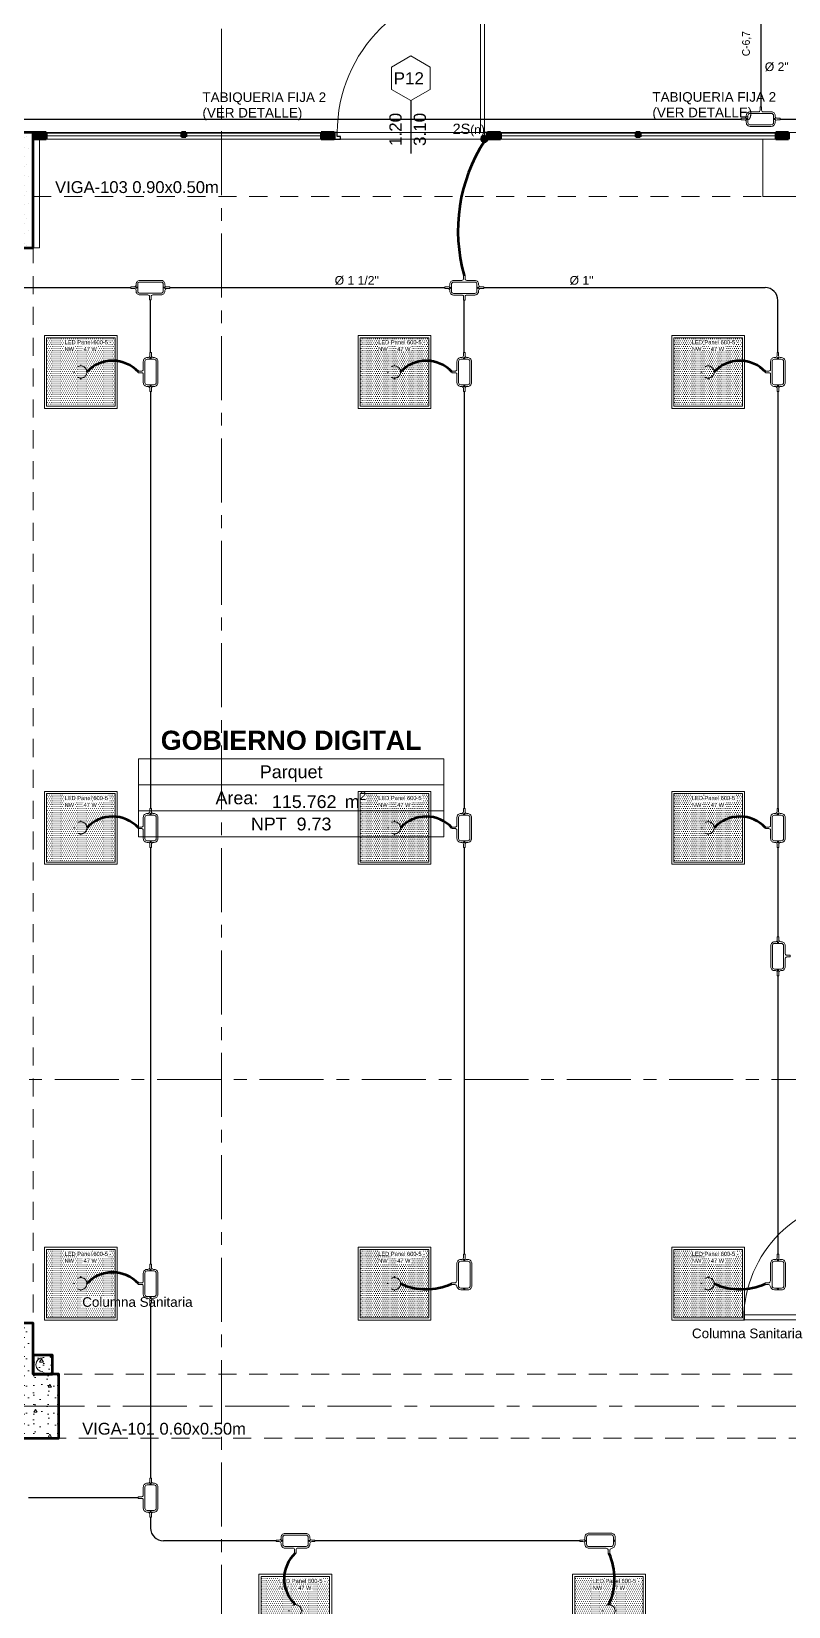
# Model space of a CAD drawing. Header units: inches. Extents: x -38 to 5698, y -33 to 92.
# Drawn here: x 222.56 to 228.47, y 5.89 to 18.19 of the extents above; entities that cross this region are included whole.
import ezdxf
from ezdxf.lldxf.tags import DXFTag

# ---------------------------------------------------------------- set-up
doc = ezdxf.new("R2010")
doc.units = ezdxf.units.IN
doc.header["$MEASUREMENT"] = 0
doc.set_wipeout_variables(frame=1)
for name, pattern in [('CONTINUA', [0]), ('DASHED', [0.75, 0.5, -0.25]), ('Hidden Line', [0.195611, 0.141111, -0.0545]), ('Punto & Raya', [0.65, 0.5, -0.075, 0, -0.075]), ('Rayas', [0.282222, 0.141111, -0.141111]), ('Wipeout_Contour', [1, 0, -1])]:
    doc.linetypes.add(name, pattern=pattern)
for name, color, linetype, lineweight in [('00 IE CKTO ILUMINACION', 3, 'Continuous', 50), ('00 IE CKTO TOMAS', 111, 'Rayas', 18), ('ALUMBRADO_CONDUIT', 30, 'CONDUIT1', 30), ('Bancas', 1, 'Continuous', 13), ('CABLEADO EXT.', 3, 'PVCSUBT', 30), ('Luminarias', 5, 'Continuous', 20), ('pulsador', 4, 'Continuous', 40), ('Simb_Alumbrado', 140, 'CONTINUA', 30)]:
    doc.layers.add(name, color=color, linetype=linetype, lineweight=lineweight)
for name, color, linetype in [('02 _ ARQ _ ALB _ Ejes Generales', 7, 'Continuous'), ('02 _ ARQ _ ALB _ Muros Interiores', 7, 'Continuous'), ('02 _ ARQ _ ZON _ Espacio.3D', 7, 'Continuous'), ('08 _ STR _ EXT _ 06 Columnas', 7, 'Continuous'), ('08 _ STR _ EXT _ 09 Vigas', 7, 'Continuous'), ('1TEXT', 8, 'Continuous'), ('Acabado - Muros', 7, 'Continuous'), ('Estructura - 04 MURO', 7, 'Continuous'), ('Estructura - Carga', 7, 'Continuous'), ('Marcador - Secciones', 251, 'Continuous'), ('MEP - HVAC', 7, 'Continuous'), ('Notas - Etiquetas', 251, 'Continuous')]:
    doc.layers.add(name, color=color, linetype=linetype)
doc.styles.add('Annotative', font='arial.ttf')
doc.styles.add('Arial', font='arial.ttf')
doc.styles.add('Estilo_Generado_1', font='swisseb.ttf')
doc.styles.add('Estilo_Generado_4', font='swisse.ttf')
doc.styles.add('Estilo_Generado_7', font='swisse.ttf')
doc.styles.add('{18b73a54-fa43-428c-adcb-c1c7bbdf2c84}', font='Simplex.shx')
tags = doc.linetypes.add('CONDUIT', pattern='A,1.5,-0.210535,["con",{18b73a54-fa43-428c-adcb-c1c7bbdf2c84},S=0.2,R=0,X=0,Y=-0.065594],-0.702384', length=2.412919).pattern_tags.tags
tags[6] = DXFTag(74, 10)
tags = doc.linetypes.add('CONDUIT1', pattern='A,1,-0.19772,["con",{18b73a54-fa43-428c-adcb-c1c7bbdf2c84},S=0.2,R=0,X=0,Y=-0.065594],-0.593642', length=1.791362).pattern_tags.tags
tags[6] = DXFTag(74, 10)
tags = doc.linetypes.add('PVCSUBT', pattern='A,0.6,-0.3,0.6,-0.075691,["PVC",Standard,S=0.2,R=0,X=0,Y=-0.093724],-0.621005', length=2.196696).pattern_tags.tags
tags[10] = DXFTag(74, 10)
pattern_1 = [(0, (185.00002, 3e-09), (0, 0.3897114), [0.024375, -0.200625]), (0, (185.11252, 0.19486), (0, 0.3897114), [0.024375, -0.200625]), (60, (185.00002, 3e-09), (-0.3375, 0.1948557), [0.024375, -0.200625]), (60, (185.22502, 3e-09), (-0.3375, 0.1948557), [0.024375, -0.200625]), (120, (185.0244, 3e-09), (0.3375, 0.1948557), [0.024375, -0.200625]), (120, (185.2494, 3e-09), (0.3375, 0.1948557), [0.024375, -0.200625]), (0, (185.00002, 0.0375), (0, 0.075), [0, -0.075, 0, -0.1125]), (45, (185.03752, 0.0375), (-0.05303301, 0.05303301), [0, -0.05625, 0, -0.09375])]

# ---------------------------------------------------------------- blocks, each defined once
blk = doc.blocks.new('*U270')
at = {"layer": 'Luminarias', "linetype": 'DASHED', "lineweight": 0, "ltscale": 0.05}
blk.add_lwpolyline([(0, -0.005), (0, 0.005)], dxfattribs=at)
blk = doc.blocks.new('*U271')
at = {"color": 0, "linetype": 'ByBlock', "lineweight": -2, "transparency": 16777216}
for p, rotation in [((-0.05, 0), 90), ((0, -0.05), 180), ((0.05, 0), 269.9999999999999)]:
    blk.add_blockref('*U270', p, dxfattribs=dict(at, rotation=rotation))
blk.add_blockref('*U270', (0, 0.05), dxfattribs=at)
blk = doc.blocks.new('PANEL LED 50W')
at = {"layer": 'Luminarias'}
h = blk.add_hatch(dxfattribs=at)
h.set_pattern_fill('DOTS', color=4, scale=0.009097)
h.set_pattern_definition([(0, (0, -2e-14), (0.0072206, 0.01444116), [0, -0.01444116])])
h.paths.add_polyline_path([(-0.257, -0.257), (0.257, -0.257), (0.257, 0.257), (-0.257, 0.257)])
h.paths.add_polyline_path([(-0.13, 0.097), (0.185, 0.097), (0.185, 0.247), (-0.13, 0.247)], flags=24)
at = {"layer": 'Luminarias', "color": 4, "lineweight": 0}
for points in [[(-0.273, 0.273), (0.273, 0.273), (0.273, -0.273), (-0.273, -0.273)], [(-0.257, -0.257), (0.257, -0.257), (0.257, 0.257), (-0.257, 0.257)]]:
    blk.add_lwpolyline(points, close=True, dxfattribs=at)
at = {"layer": 'Luminarias', "color": 4, "linetype": 'DASHED', "lineweight": 0, "ltscale": 0.01}
blk.add_circle((0, 0), 0.0455, dxfattribs=at)
at = {"color": 4}
blk.add_blockref('*U271', (0, 0), dxfattribs=at)
at = {"layer": 'Luminarias', "color": 4, "insert": (-0.122, 0.239), "char_height": 0.03093, "width": 0.38285, "attachment_point": 1}
blk.add_mtext('{\\Ftxt|c0;LED Panel 600-5 - NW      47 W}', dxfattribs=at)
blk = doc.blocks.new('lumin 47')
at = {"layer": 'ALUMBRADO_CONDUIT', "xscale": 1.041283452965173, "yscale": 1.041283452965173, "zscale": 1.041283452965173}
blk.add_blockref('PANEL LED 50W', (-76.251, 24.243), dxfattribs=at)
blk = doc.blocks.new('oval t')
at = {"layer": 'Simb_Alumbrado', "lineweight": 13}
blk.add_lwpolyline([(0.0141, 0.0102, -0.414214), (0.0041, 0.0202), (0.0041, 0.0416), (-0.0056, 0.0416), (-0.0056, 0.0202, -0.414214), (-0.0156, 0.0102), (-0.0659, 0.0102, 0.414214), (-0.0899, -0.0138), (-0.0899, -0.0183, -0.414214), (-0.1019, -0.0303), (-0.1213, -0.0303), (-0.1213, -0.04), (-0.1016, -0.04, -0.451917), (-0.0897, -0.0535, 0.451917), (-0.0659, -0.0805), (0.0659, -0.0805, 0.414214), (0.0899, -0.0566), (0.0899, -0.0512, -0.398753), (0.1019, -0.0401), (0.1213, -0.0401), (0.1213, -0.0304), (0.1019, -0.0304, -0.368669), (0.0899, -0.0176), (0.0899, -0.0138, 0.414214), (0.0659, 0.0102), (0.0141, 0.0102)], format="xyb", dxfattribs=at)
blk.add_lwpolyline([(-0.0659, 0), (0.0659, 0, -0.414214), (0.0797, -0.0138), (0.0797, -0.0566, -0.414214), (0.0659, -0.0703), (-0.0659, -0.0703, -0.414214), (-0.0797, -0.0566), (-0.0797, -0.0138, -0.414214)], format="xyb", close=True, dxfattribs=at)
for points in [[(-0.0911, -0.0352), (-0.0828, -0.0352)], [(-0.0869, -0.031), (-0.0869, -0.0394)], [(0.0837, -0.0352), (0.0921, -0.0352)], [(0.0879, -0.031), (0.0879, -0.0394)]]:
    blk.add_lwpolyline(points, dxfattribs=at)
for centre in [(-0.0869, -0.0352), (0.0879, -0.0352)]:
    blk.add_circle(centre, 0.00419, dxfattribs=at)
blk = doc.blocks.new('CAJA OVAL TIPO L')
at = {"layer": 'Simb_Alumbrado', "lineweight": 13}
blk.add_lwpolyline([(-0.0491, -0.079), (-0.0491, -0.0343, -0.380413), (-0.0258, -0.0088), (-0.0258, -0.0088, 0.341426), (-0.0164, 0.0033), (-0.0164, 0.0236), (-0.0063, 0.0236), (-0.0063, 0.0033, 0.414214), (0.0063, -0.0092), (0.1138, -0.0092, -0.414214), (0.1388, -0.0343), (0.1388, -0.0382, 0.414214), (0.1513, -0.0508), (0.1716, -0.0508), (0.1716, -0.0609), (0.1513, -0.0609, 0.414214), (0.1388, -0.0734), (0.1388, -0.079, -0.414214), (0.1138, -0.104), (-0.0241, -0.104, -0.414214), (-0.0491, -0.079, 0.414214)], format="xyb", dxfattribs=at)
for points in [[(-0.0483, -0.0558), (-0.0395, -0.0558)], [(-0.0439, -0.0514), (-0.0439, -0.0602)], [(0.1323, -0.0558), (0.1411, -0.0558)], [(0.1367, -0.0514), (0.1367, -0.0602)]]:
    blk.add_lwpolyline(points, dxfattribs=at)
blk.add_lwpolyline([(-0.0241, -0.0199), (0.1138, -0.0199, -0.414214), (0.1282, -0.0343), (0.1282, -0.079, -0.414214), (0.1138, -0.0934), (-0.0241, -0.0934, -0.414214), (-0.0384, -0.079), (-0.0384, -0.0343, -0.414214)], format="xyb", close=True, dxfattribs=at)
for centre in [(-0.0439, -0.0558), (0.1367, -0.0558)]:
    blk.add_circle(centre, 0.00438, dxfattribs=at)
blk = doc.blocks.new('CAJA CONDULET TIPO X')
at = {"layer": 'Simb_Alumbrado', "lineweight": 13}
for p, q in [((78.5283, -4.1616), (78.5283, -4.1519)), ((78.5283, -4.1519), (78.5497, -4.1519)), ((78.5497, -4.1616), (78.5283, -4.1616))]:
    blk.add_line(p, q, dxfattribs=at)
for points in [[(78.6505, -4.1716, -0.414214), (78.6605, -4.1616), (78.6819, -4.1616), (78.6819, -4.1519), (78.6605, -4.1519, -0.414214), (78.6505, -4.1419), (78.6505, -4.0916, 0.414214), (78.6265, -4.0677), (78.6219, -4.0677, -0.414214), (78.6099, -4.0557), (78.6099, -4.0363), (78.6002, -4.0363), (78.6002, -4.056, -0.451917), (78.5867, -4.0678, 0.451917), (78.5597, -4.0916), (78.5597, -4.1419)], [(78.5597, -4.1716), (78.5597, -4.2235, 0.414214), (78.5837, -4.2475), (78.589, -4.2475, -0.334232), (78.6002, -4.2595), (78.6002, -4.2789), (78.6099, -4.2789), (78.6099, -4.2595, -0.455912), (78.6227, -4.2475), (78.6265, -4.2475, 0.414214), (78.6505, -4.2235), (78.6505, -4.1716)]]:
    blk.add_lwpolyline(points, format="xyb", dxfattribs=at)
blk.add_lwpolyline([(78.6403, -4.0916), (78.6403, -4.2235, -0.414214), (78.6265, -4.2373), (78.5837, -4.2373, -0.414214), (78.5699, -4.2235), (78.5699, -4.0916, -0.414214), (78.5837, -4.0779), (78.6265, -4.0779, -0.414214)], format="xyb", close=True, dxfattribs=at)
for points in [[(78.6093, -4.0706), (78.6009, -4.0706)], [(78.6051, -4.0664), (78.6051, -4.0748)], [(78.6093, -4.2454), (78.6009, -4.2454)], [(78.6051, -4.2412), (78.6051, -4.2496)]]:
    blk.add_lwpolyline(points, dxfattribs=at)
for centre in [(78.6051, -4.0706), (78.6051, -4.2454)]:
    blk.add_circle(centre, 0.00419, dxfattribs=at)
for centre, start, end in [((78.5497, -4.1419), 270, 0), ((78.5497, -4.1716), 0, 90)]:
    blk.add_arc(centre, 0.01, start, end, dxfattribs=at)
blk = doc.blocks.new('pulsador')
at = {"layer": 'pulsador', "lineweight": 40}
h = blk.add_hatch(color=4, dxfattribs=at)
h.dxf.hatch_style = 1
h.paths.add_polyline_path([(246.231, 46.088, 1), (246.279, 46.088, 1)])
h.paths.add_polyline_path([(246.279, 46.088, -1), (246.232, 46.088, -1)], flags=16)
h.paths.add_polyline_path([(246.271, 46.088, -1), (246.239, 46.088, -1)], flags=0)
at = {"layer": 'pulsador'}
h = blk.add_hatch(color=4, dxfattribs=at)
h.dxf.hatch_style = 1
h.paths.add_polyline_path([(246.239, 46.088, 1), (246.271, 46.088, 1)])
at = {"layer": 'pulsador', "color": 4, "lineweight": 50}
blk.add_circle((246.255, 46.088), 0.0238, dxfattribs=at)
at = {"layer": 'pulsador', "color": 4, "lineweight": 40}
blk.add_circle((246.255, 46.088), 0.0235, dxfattribs=at)
at = {"layer": 'pulsador', "color": 4}
blk.add_circle((246.255, 46.088), 0.0159, dxfattribs=at)

msp = doc.modelspace()

# ---------------------------------------------------------------- hatches: boundary and pattern name
at = {"layer": '08 _ STR _ EXT _ 06 Columnas', "linetype": 'Continuous', "lineweight": 9}
h = msp.add_hatch(dxfattribs=at)
h.set_pattern_fill('HORMIGÓN_EN_MASA_0002', style=0, pattern_type=2)
h.set_pattern_definition(pattern_1)
h.paths.add_polyline_path([(222.07, 16.5), (222.57, 16.5), (222.57, 17.4), (222.07, 17.4)])
h = msp.add_hatch(dxfattribs=at)
h.set_pattern_fill('HORMIGÓN_EN_MASA_0002', style=0, pattern_type=2)
h.set_pattern_definition(pattern_1)
h.paths.add_polyline_path([(221.87, 7.7), (221.87, 7.2), (222.07, 7.2), (222.07, 7.35), (222.27, 7.35), (222.27, 7.2), (222.77, 7.2), (222.77, 7.7), (222.57, 7.7), (222.57, 8.1), (222.07, 8.1), (222.07, 7.7)])
at = {"layer": 'Estructura - Carga', "linetype": 'Continuous', "lineweight": 13}
h = msp.add_hatch(dxfattribs=at)
h.set_pattern_fill('HORMIGÓN_ARMADO_0002', color=251, style=0, pattern_type=2)
h.set_pattern_definition([(0, (185.00002, 3e-09), (0, 0.3117692), [0.03, -0.15]), (0, (185.09002, 0.1559), (0, 0.3117692), [0.03, -0.15]), (60, (185.00002, 3e-09), (-0.27, 0.1558846), [0.03, -0.15]), (60, (185.18002, 3e-09), (-0.27, 0.1558846), [0.03, -0.15]), (120, (185.03002, 3e-09), (0.27, 0.1558846), [0.03, -0.15]), (120, (185.21002, 3e-09), (0.27, 0.1558846), [0.03, -0.15]), (0, (185.000023, 0.03), (0, 0.06), [0, -0.06, 0, -0.09]), (45, (185.030023, 0.03), (-0.04242641, 0.04242641), [0, -0.045, 0, -0.075])])
h.paths.add_polyline_path([(222.57, 7.7), (222.72, 7.7), (222.72, 7.85), (222.57, 7.85)])

# ---------------------------------------------------------------- linework, layer by layer
at = {"layer": '02 _ ARQ _ ALB _ Ejes Generales', "color": 251, "linetype": 'Punto & Raya', "lineweight": 13}
msp.add_line((240.57, 7.45), (189.845, 7.45), dxfattribs=at)
at = {"layer": '02 _ ARQ _ ALB _ Muros Interiores', "color": 165, "linetype": 'Continuous', "lineweight": 15}
for p, q in [((226.065, 17.4), (226.065, 18.55)), ((226.095, 18.55), (226.095, 17.4)), ((226.095, 17.4), (226.065, 17.4))]:
    msp.add_line(p, q, dxfattribs=at)
at = {"layer": '02 _ ARQ _ ALB _ Muros Interiores', "color": 152, "linetype": 'Continuous', "lineweight": 25}
msp.add_line((225.52, 17.65), (225.52, 17.237), dxfattribs=at)
at = {"layer": '02 _ ARQ _ ALB _ Muros Interiores', "color": 165, "linetype": 'Continuous', "lineweight": 25}
for p, q in [((224.945, 17.4), (224.92, 17.4)), ((224.92, 17.4), (224.92, 17.35)), ((224.92, 17.35), (224.97, 17.35)), ((224.945, 17.37), (224.945, 17.4)), ((224.97, 17.37), (224.945, 17.37)), ((224.97, 17.35), (224.97, 17.37)), ((226.095, 17.37), (226.07, 17.37)), ((226.07, 17.37), (226.07, 17.35)), ((226.07, 17.35), (226.12, 17.35)), ((226.12, 17.4), (226.095, 17.4)), ((226.095, 17.4), (226.095, 17.37)), ((226.12, 17.35), (226.12, 17.4))]:
    msp.add_line(p, q, dxfattribs=at)
at = {"layer": '02 _ ARQ _ ALB _ Muros Interiores', "color": 7, "linetype": 'Continuous', "lineweight": 80}
for p, q in [((224.92, 17.35), (224.92, 17.4)), ((226.12, 17.35), (226.12, 17.4))]:
    msp.add_line(p, q, dxfattribs=at)
at = {"layer": '02 _ ARQ _ ALB _ Muros Interiores', "color": 251, "linetype": 'Continuous', "lineweight": 13, "flags": 128}
msp.add_lwpolyline([(225.52, 18), (225.368, 17.912), (225.368, 17.737), (225.52, 17.65), (225.671, 17.737), (225.671, 17.912)], close=True, dxfattribs=at)
at = {"layer": '02 _ ARQ _ ALB _ Muros Interiores', "color": 175, "linetype": 'Continuous', "lineweight": 15}
msp.add_arc((226.095, 17.4), 1.15, 90, 180, dxfattribs=at)
at = {"layer": '02 _ ARQ _ ZON _ Espacio.3D', "color": 252, "linetype": 'Continuous', "lineweight": 13}
for p, q in [((225.778, 12.508), (223.392, 12.508)), ((223.392, 12.508), (223.392, 11.898)), ((225.778, 11.898), (225.778, 12.508)), ((223.392, 12.305), (225.778, 12.305)), ((223.392, 12.101), (225.778, 12.101)), ((223.392, 11.898), (225.778, 11.898))]:
    msp.add_line(p, q, dxfattribs=at)
at = {"layer": '02 _ ARQ _ ZON _ Espacio.3D', "color": 254, "linetype": 'Continuous', "lineweight": 0, "flags": 128}
for points in [[(205.07, 17.4), (229.57, 17.4), (229.57, 16.25), (230.77, 16.25), (230.77, 15.537), (232.42, 15.537), (232.42, 15.15), (233.32, 15.15), (233.32, 17.1), (232.82, 17.1), (232.82, 19.05), (230.67, 19.05), (230.67, 20.35), (231.67, 20.35), (231.67, 22.25), (231.17, 22.25), (231.17, 22.7), (231.67, 22.7), (231.67, 24.4), (231.17, 24.4), (231.17, 24.85), (231.67, 24.85), (231.67, 29.7), (208.07, 29.7)], [(229.07, 16.9), (228.27, 16.9), (228.27, 17.35), (222.62, 17.35), (222.62, 16.5), (222.02, 16.5), (222.02, 17.15), (219.27, 17.15), (219.27, 7.35), (221.87, 7.35), (221.87, 7.7), (222.07, 7.7), (222.07, 8.1), (222.57, 8.1), (222.57, 7.7), (222.77, 7.7), (222.77, 7.2), (222.27, 7.2), (222.27, 4.946)]]:
    msp.add_lwpolyline(points, dxfattribs=at)
at = {"layer": '08 _ STR _ EXT _ 06 Columnas', "color": 7, "linetype": 'Continuous', "lineweight": 80, "flags": 128}
msp.add_lwpolyline([(222.07, 16.5), (222.57, 16.5), (222.57, 17.4), (222.07, 17.4)], close=True, dxfattribs=at)
msp.add_lwpolyline([(222.27, 7.2), (222.77, 7.2), (222.77, 7.7), (222.57, 7.7), (222.57, 8.1), (222.07, 8.1), (222.07, 7.7), (221.87, 7.7), (221.87, 7.2), (222.07, 7.2)], dxfattribs=at)
at = {"layer": '08 _ STR _ EXT _ 09 Vigas', "color": 251, "linetype": 'Hidden Line', "lineweight": 13}
for p, q in [((222.57, 16.9), (229.07, 16.9)), ((222.57, 7.7), (222.57, 16.9)), ((222.57, 7.7), (229.07, 7.7)), ((236.57, 7.2), (194.07, 7.2))]:
    msp.add_line(p, q, dxfattribs=at)
at = {"layer": 'Acabado - Muros', "color": 7, "linetype": 'Continuous', "lineweight": 60}
for p, q in [((222.57, 17.4), (222.57, 17.35)), ((224.92, 17.4), (224.92, 17.35)), ((226.12, 17.4), (226.12, 17.35)), ((228.47, 17.4), (228.47, 17.35))]:
    msp.add_line(p, q, dxfattribs=at)
at = {"layer": 'ALUMBRADO_CONDUIT', "color": 30, "lineweight": 30, "ltscale": 0.4, "true_color": 0xf26722}
for p, q in [((228.254, 29.274, 0), (228.254, 17.602, 0)), ((221.333, 17.506), (228.101, 17.506, 0)), ((228.405, 17.506, 0), (229.268, 17.506, 0)), ((221.19, 16.189), (223.334, 16.189)), ((223.638, 16.189), (225.786, 16.189)), ((226.088, 16.189), (228.287, 16.189)), ((223.487, 15.682), (223.487, 16.093)), ((225.937, 15.682), (225.937, 16.093)), ((228.387, 15.682), (228.387, 16.089)), ((223.487, 15.377), (223.487, 12.12)), ((225.937, 15.377), (225.937, 12.12)), ((228.387, 15.377), (228.387, 12.12)), ((223.487, 11.816), (223.487, 8.559)), ((225.937, 11.816), (225.937, 8.637)), ((228.387, 11.816), (228.387, 11.118)), ((228.387, 10.814), (228.387, 8.637)), ((223.487, 8.255), (223.487, 6.888)), ((222.532, 6.737), (223.391, 6.737)), ((223.487, 6.584), (223.487, 6.499)), ((224.467, 6.399), (223.587, 6.399)), ((226.839, 6.399), (224.771, 6.399))]:
    msp.add_line(p, q, dxfattribs=at)
for centre, start, end in [((228.287, 16.089), 0, 90), ((223.587, 6.499), 180, 270)]:
    msp.add_arc(centre, 0.1, start, end, dxfattribs=at)
at = {"layer": 'CABLEADO EXT.', "color": 3, "lineweight": 80}
for centre, radius, start, end in [((227.177, 16.635, 0), 1.289, 147.1584, 195.7639), ((223.19, 15.343), 0.275, 42.972, 137.028), ((225.64, 15.343), 0.275, 42.972, 137.028), ((228.09, 15.343), 0.275, 42.972, 137.028), ((223.19, 11.782), 0.275, 42.972, 137.028), ((225.64, 11.782), 0.275, 42.972, 137.028), ((228.09, 11.782), 0.275, 42.972, 137.028), ((223.19, 8.221), 0.275, 42.972, 137.028), ((225.639, 8.84), 0.476, 245.1506, 294.6298), ((228.089, 8.84), 0.476, 245.1506, 294.6298), ((224.805, 6.102), 0.275, 132.972, 227.028), ((226.636, 6.101), 0.476, 335.1506, 24.6298)]:
    msp.add_arc(centre, radius, start, end, dxfattribs=at)
at = {"layer": 'Estructura - 04 MURO', "color": 165, "linetype": 'Continuous', "lineweight": 15}
for p, q in [((229.07, 8.165), (228.12, 8.165)), ((228.12, 8.165), (228.12, 8.125)), ((228.12, 8.125), (229.07, 8.125))]:
    msp.add_line(p, q, dxfattribs=at)
at = {"layer": 'Estructura - 04 MURO', "color": 175, "linetype": 'Continuous', "lineweight": 15}
msp.add_arc((229.07, 8.125), 0.95, 90, 180, dxfattribs=at)
at = {"layer": 'Estructura - Carga', "color": 7, "linetype": 'Continuous', "lineweight": 80, "flags": 128}
msp.add_lwpolyline([(222.57, 7.7), (222.72, 7.7), (222.72, 7.85), (222.57, 7.85)], close=True, dxfattribs=at)
at = {"layer": 'Marcador - Secciones', "color": 251, "linetype": 'Punto & Raya', "lineweight": 13}
msp.add_line((189.938, 10.002), (231.351, 10.002), dxfattribs=at)
at = {"layer": 'MEP - HVAC', "color": 7, "linetype": 'Continuous', "lineweight": 13, "flags": 128}
msp.add_lwpolyline([(222.645, 7.721, -1), (222.645, 7.829)], format="xyb", dxfattribs=at)

# ---------------------------------------------------------------- block references
at = {"color": 4, "lineweight": 40}
msp.add_blockref('pulsador', (-20.16, -28.738), dxfattribs=at)
at = {"xscale": 1.253906979044094, "yscale": 1.253906979044094, "zscale": 1.253906979044094, "rotation": 270}
msp.add_blockref('CAJA CONDULET TIPO X', (231.15, 114.752), dxfattribs=at)
for p in [(299.193, -8.713), (301.643, -8.713), (304.093, -8.713), (299.193, -12.274), (301.643, -12.274), (304.093, -12.274), (299.193, -15.835), (301.643, -15.835), (304.093, -15.835), (300.869, -18.39), (303.319, -18.39)]:
    msp.add_blockref('lumin 47', p)
at = {"layer": 'ALUMBRADO_CONDUIT', "linetype": 'CONDUIT', "lineweight": 30, "xscale": 1.253906979044094, "yscale": 1.253906979044094, "zscale": 1.253906979044094}
for p, rotation in [((225.867, 8.422), 90), ((228.317, 8.422), 90), ((227.054, 6.329), 180)]:
    msp.add_blockref('CAJA OVAL TIPO L', p, dxfattribs=dict(at, rotation=rotation))
at = {"layer": 'Bancas', "color": 252, "true_color": 0x939598, "yscale": 1.253906979044094, "zscale": 1.253906979044094}
for p, xscale, rotation in [((223.486, 16.145), -1.253906979044094, 180), ((223.443, 15.53), -1.253906979044094, 90), ((225.893, 15.53), -1.253906979044094, 90), ((228.343, 15.53), -1.253906979044094, 90), ((223.443, 11.968), -1.253906979044094, 90), ((225.893, 11.968), -1.253906979044094, 90), ((228.343, 11.968), -1.253906979044094, 90), ((228.432, 10.966), 1.253906979044094, 270), ((223.443, 8.407), -1.253906979044094, 90), ((223.443, 6.736), -1.253906979044094, 90), ((224.619, 6.355), -1.253906979044094, 180)]:
    msp.add_blockref('oval t', p, dxfattribs=dict(at, xscale=xscale, rotation=rotation))

# ---------------------------------------------------------------- texts
at = {"layer": '00 IE CKTO ILUMINACION', "color": 3, "linetype": 'CONTINUA', "lineweight": 15}
msp.add_text('C-6,7', height=0.06, rotation=90, dxfattribs=at).set_placement((228.168, 17.997))
at = {"layer": '00 IE CKTO TOMAS', "insert": (225.847, 17.37, 0), "char_height": 0.08, "width": 0.76804, "attachment_point": 7, "style": 'Annotative'}
msp.add_mtext('2S{\\H0.84375x;(n)}', dxfattribs=at)
at = {"layer": '02 _ ARQ _ ALB _ Muros Interiores', "color": 251, "lineweight": 25, "insert": (225.386, 17.777), "char_height": 0.095, "attachment_point": 7, "style": 'Estilo_Generado_4'}
msp.add_mtext('\\A1;{\\pql;\\pt0;\\fSwis721 Ex BT|b0|i0|c0|p34;P12\\fSwis721 Ex BT|b0|i0|c0|p34;\\fSwis721 Ex BT|b0|i0|c0|p34;\\fSwis721 Ex BT|b0|i0|c0|p34;}', dxfattribs=at)
at = {"layer": '02 _ ARQ _ ALB _ Muros Interiores', "color": 251, "lineweight": 25, "char_height": 0.095, "attachment_point": 7, "rotation": 90, "style": 'Estilo_Generado_4'}
for s, insert in [('\\A1;{\\pql;\\pt0;\\fSwis721 Ex BT|b0|i0|c0|p34;1.20\\fSwis721 Ex BT|b0|i0|c0|p34;\\A1{\\H.66x;\\S^  ;}\\fSwis721 Ex BT|b0|i0|c0|p34;\\fSwis721 Ex BT|b0|i0|c0|p34;}', (225.475, 17.296)), ('\\A1;{\\pql;\\pt0;\\fSwis721 Ex BT|b0|i0|c0|p34;3.10\\fSwis721 Ex BT|b0|i0|c0|p34;\\A1{\\H.66x;\\S^  ;}\\fSwis721 Ex BT|b0|i0|c0|p34;\\fSwis721 Ex BT|b0|i0|c0|p34;}', (225.665, 17.296))]:
    msp.add_mtext(s, dxfattribs=dict(at, insert=insert))
at = {"layer": '02 _ ARQ _ ZON _ Espacio.3D', "color": 252, "lineweight": 25, "attachment_point": 2}
for s, insert, char_height, style in [('\\A1;{\\pqc;\\pt0;\\fSwis721 Ex BT|b1|i0|c0|p34;GOBIERNO DIGITAL}', (224.585, 12.728), 0.15, 'Estilo_Generado_1'), ('\\A1;{\\pqc;\\pt0;\\fSwis721 Ex BT|b0|i0|c238|p34;Parquet}', (224.585, 12.457), 0.1, 'Estilo_Generado_7'), ('\\A1;{\\pqc;\\pt0;\\fSwis721 Ex BT|b0|i0|c238|p34;Area: }', (224.161, 12.253), 0.1, 'Estilo_Generado_7'), ('\\A1;{\\pqc;\\pt0,0.3;\\fSwis721 Ex BT|b0|i0|c238|p34;115.762\\fSwis721 Ex BT|b0|i0|c238|p34;\\A1{\\H.66x;\\S^  ;}\\fSwis721 Ex BT|b0|i0|c238|p34; m\\fSwis721 Ex BT|b0|i0|c238|p34;\\A1{\\H.66x;\\S2^  ;}}', (224.803, 12.253), 0.1, 'Estilo_Generado_7'), ('\\A1;{\\pqc;\\pt0;\\fSwis721 Ex BT|b0|i0|c238|p34;NPT  9.73}', (224.585, 12.049), 0.1, 'Estilo_Generado_7')]:
    msp.add_mtext(s, dxfattribs=dict(at, insert=insert, char_height=char_height, style=style))
at = {"layer": '1TEXT', "color": 50, "linetype": 'Continuous', "style": 'Arial'}
for s, p in [('%%C 2"', (228.285, 17.881)), ('%%C 1 1/2"', (224.925, 16.212)), ('%%C 1"', (226.76, 16.212))]:
    msp.add_text(s, height=0.0679, rotation=0, dxfattribs=at).set_placement(p)
at = {"layer": 'Notas - Etiquetas', "color": 8, "linetype": 'Continuous', "lineweight": 13, "char_height": 0.075, "attachment_point": 4, "line_spacing_factor": 0.969465, "style": 'Estilo_Generado_4'}
for insert, width, rotation in [((223.892, 17.605), 0.97309, 359.9999), ((227.407, 17.607), 0.98503, 360)]:
    msp.add_mtext('\\A1;{\\pql;\\fSwis721 Ex BT|b0|i0|c0|p34;TABIQUERIA FIJA 2 (VER DETALLE)\\fSwis721 Ex BT|b0|i0|c0|p34; }', dxfattribs=dict(at, insert=insert, width=width, rotation=rotation))
at = {"layer": 'Notas - Etiquetas', "color": 8, "linetype": 'Continuous', "lineweight": 13, "char_height": 0.0925, "attachment_point": 7, "style": 'Estilo_Generado_4'}
for s, insert in [('\\A1;{\\pql;\\fSwis721 Ex BT|b0|i0|c0|p34;VIGA-103\\fSwis721 Ex BT|b0|i0|c0|p34; \\fSwis721 Ex BT|b0|i0|c0|p34;0.90\\fSwis721 Ex BT|b0|i0|c0|p34;x\\fSwis721 Ex BT|b0|i0|c0|p34;0.50\\fSwis721 Ex BT|b0|i0|c0|p34;m}', (222.741, 16.927)), ('\\A1;{\\pql;\\fSwis721 Ex BT|b0|i0|c0|p34;VIGA-101\\fSwis721 Ex BT|b0|i0|c0|p34; \\fSwis721 Ex BT|b0|i0|c0|p34;0.60\\fSwis721 Ex BT|b0|i0|c0|p34;x\\fSwis721 Ex BT|b0|i0|c0|p34;0.50\\fSwis721 Ex BT|b0|i0|c0|p34;m}', (222.953, 7.227))]:
    msp.add_mtext(s, dxfattribs=dict(at, insert=insert))
at = {"layer": 'Notas - Etiquetas', "color": 8, "linetype": 'Continuous', "lineweight": 35, "char_height": 0.075, "attachment_point": 4, "style": 'Estilo_Generado_4'}
for insert in [(222.953, 8.264), (227.716, 8.019)]:
    msp.add_mtext('\\A1;{\\pql;\\fSwis721 Ex BT|b0|i0|c0|p34;Columna Sanitaria}', dxfattribs=dict(at, insert=insert))

# ---------------------------------------------------------------- next in the draw order: wipeouts: each hides what was drawn before it
at = {"color": 254, "linetype": 'Wipeout_Contour', "lineweight": 0, "ltscale": 9878.573137}
msp.add_wipeout([(222.67, 17.35), (223.745, 17.35), (223.745, 17.367), (223.729, 17.367), (223.729, 17.4), (222.67, 17.4)], dxfattribs=at).dxf.layer = 'Acabado - Muros'
at = {"color": 254, "linetype": 'Wipeout_Contour', "lineweight": 0, "ltscale": 9906.175406}
msp.add_wipeout([(227.295, 17.367), (227.295, 17.35), (228.37, 17.35), (228.37, 17.4), (227.311, 17.4), (227.311, 17.367)], dxfattribs=at).dxf.layer = 'Acabado - Muros'

# ---------------------------------------------------------------- next in the draw order: wipeouts: each hides what was drawn before it
at = {"color": 254, "linetype": 'Wipeout_Contour', "lineweight": 0, "ltscale": 9884.876994}
msp.add_wipeout([(223.745, 17.367), (223.745, 17.35), (224.82, 17.35), (224.82, 17.4), (223.762, 17.4), (223.762, 17.367)], dxfattribs=at).dxf.layer = 'Acabado - Muros'
at = {"color": 254, "linetype": 'Wipeout_Contour', "lineweight": 0, "ltscale": 9899.870779}
msp.add_wipeout([(226.22, 17.35), (227.295, 17.35), (227.295, 17.367), (227.278, 17.367), (227.278, 17.4), (226.22, 17.4)], dxfattribs=at).dxf.layer = 'Acabado - Muros'

# ---------------------------------------------------------------- next in the draw order: linework, layer by layer
at = {"layer": 'Acabado - Muros', "color": 251, "linetype": 'Continuous', "lineweight": 13, "flags": 128}
for points in [[(223.729, 17.4), (222.67, 17.4)], [(224.82, 17.35), (222.67, 17.35)], [(224.82, 17.4), (223.762, 17.4)], [(227.278, 17.4), (226.22, 17.4)], [(228.37, 17.35), (226.22, 17.35)], [(228.37, 17.4), (227.311, 17.4)]]:
    msp.add_lwpolyline(points, dxfattribs=at)

# ---------------------------------------------------------------- next in the draw order: wipeouts: each hides what was drawn before it
at = {"color": 254, "linetype": 'Wipeout_Contour', "lineweight": 0, "ltscale": 6585.636774}
msp.add_wipeout([(222.67, 17.395), (222.67, 17.375), (223.729, 17.375), (223.729, 17.395)], dxfattribs=at).dxf.layer = 'Acabado - Muros'
at = {"color": 254, "linetype": 'Wipeout_Contour', "lineweight": 0, "ltscale": 6604.201318}
msp.add_wipeout([(227.311, 17.395), (227.311, 17.375), (228.37, 17.375), (228.37, 17.395)], dxfattribs=at).dxf.layer = 'Acabado - Muros'

# ---------------------------------------------------------------- next in the draw order: hatches: boundary and pattern name
at = {"layer": 'Acabado - Muros', "linetype": 'Continuous', "lineweight": 0}
for points in [[(222.67, 17.4), (222.57, 17.4), (222.57, 17.35), (222.67, 17.35)], [(228.37, 17.4), (228.37, 17.35), (228.47, 17.35), (228.47, 17.4)]]:
    msp.add_hatch(color=254, dxfattribs=at).paths.add_polyline_path(points)

# ---------------------------------------------------------------- next in the draw order: linework, layer by layer
at = {"layer": 'Acabado - Muros', "color": 7, "linetype": 'Continuous', "lineweight": 60}
for p, q in [((222.67, 17.4), (222.57, 17.4)), ((222.67, 17.35), (222.57, 17.35)), ((222.67, 17.4), (222.67, 17.35)), ((228.37, 17.4), (228.37, 17.35)), ((228.47, 17.4), (228.37, 17.4)), ((228.47, 17.35), (228.37, 17.35))]:
    msp.add_line(p, q, dxfattribs=at)
at = {"layer": 'Acabado - Muros', "color": 7, "linetype": 'Continuous', "lineweight": 13, "flags": 128}
for points in [[(222.67, 17.395), (222.67, 17.375), (223.729, 17.375), (223.729, 17.395)], [(227.311, 17.395), (227.311, 17.375), (228.37, 17.375), (228.37, 17.395)]]:
    msp.add_lwpolyline(points, close=True, dxfattribs=at)

# ---------------------------------------------------------------- next in the draw order: block references
at = {"layer": 'Bancas', "color": 252, "true_color": 0x939598, "xscale": -1.253906979044094, "yscale": 1.253906979044094, "zscale": 1.253906979044094}
msp.add_blockref('oval t', (228.253, 17.55, 0), dxfattribs=at)

# ---------------------------------------------------------------- next in the draw order: wipeouts: each hides what was drawn before it
at = {"color": 254, "linetype": 'Wipeout_Contour', "lineweight": 0, "ltscale": 6590.002137}
msp.add_wipeout([(223.762, 17.395), (223.762, 17.375), (224.82, 17.375), (224.82, 17.395)], dxfattribs=at).dxf.layer = 'Acabado - Muros'
at = {"color": 254, "linetype": 'Wipeout_Contour', "lineweight": 0, "ltscale": 6599.835196}
msp.add_wipeout([(226.22, 17.395), (226.22, 17.375), (227.278, 17.375), (227.278, 17.395)], dxfattribs=at).dxf.layer = 'Acabado - Muros'

# ---------------------------------------------------------------- next in the draw order: hatches: boundary and pattern name
at = {"layer": 'Acabado - Muros', "linetype": 'Continuous', "lineweight": 0}
for points in [[(223.729, 17.367), (223.762, 17.367), (223.762, 17.4), (223.729, 17.4)], [(224.82, 17.4), (224.82, 17.35), (224.92, 17.35), (224.92, 17.4)], [(226.22, 17.4), (226.12, 17.4), (226.12, 17.35), (226.22, 17.35)], [(227.278, 17.367), (227.311, 17.367), (227.311, 17.4), (227.278, 17.4)]]:
    msp.add_hatch(color=254, dxfattribs=at).paths.add_polyline_path(points)

# ---------------------------------------------------------------- next in the draw order: linework, layer by layer
at = {"layer": '08 _ STR _ EXT _ 09 Vigas', "color": 251, "linetype": 'Hidden Line', "lineweight": 13}
msp.add_line((194.57, 17.4), (229.07, 17.4), dxfattribs=at)
at = {"layer": 'Acabado - Muros', "color": 7, "linetype": 'Continuous', "lineweight": 60}
for p, q in [((223.729, 17.4), (223.729, 17.367)), ((223.762, 17.4), (223.729, 17.4)), ((223.762, 17.367), (223.729, 17.367)), ((223.762, 17.4), (223.762, 17.367)), ((224.82, 17.4), (224.82, 17.35)), ((224.92, 17.4), (224.82, 17.4)), ((224.92, 17.35), (224.82, 17.35)), ((226.22, 17.4), (226.12, 17.4)), ((226.22, 17.35), (226.12, 17.35)), ((226.22, 17.4), (226.22, 17.35)), ((227.278, 17.4), (227.278, 17.367)), ((227.311, 17.4), (227.278, 17.4)), ((227.311, 17.367), (227.278, 17.367)), ((227.311, 17.4), (227.311, 17.367))]:
    msp.add_line(p, q, dxfattribs=at)
at = {"layer": 'Acabado - Muros', "color": 7, "linetype": 'Continuous', "lineweight": 13, "flags": 128}
for points in [[(223.762, 17.395), (223.762, 17.375), (224.82, 17.375), (224.82, 17.395)], [(226.22, 17.395), (226.22, 17.375), (227.278, 17.375), (227.278, 17.395)]]:
    msp.add_lwpolyline(points, close=True, dxfattribs=at)
at = {"layer": 'Marcador - Secciones', "color": 251, "linetype": 'Punto & Raya', "lineweight": 13}
msp.add_line((224.042, 46.211), (224.042, 0.888), dxfattribs=at)

doc.saveas('drawing.dxf')
